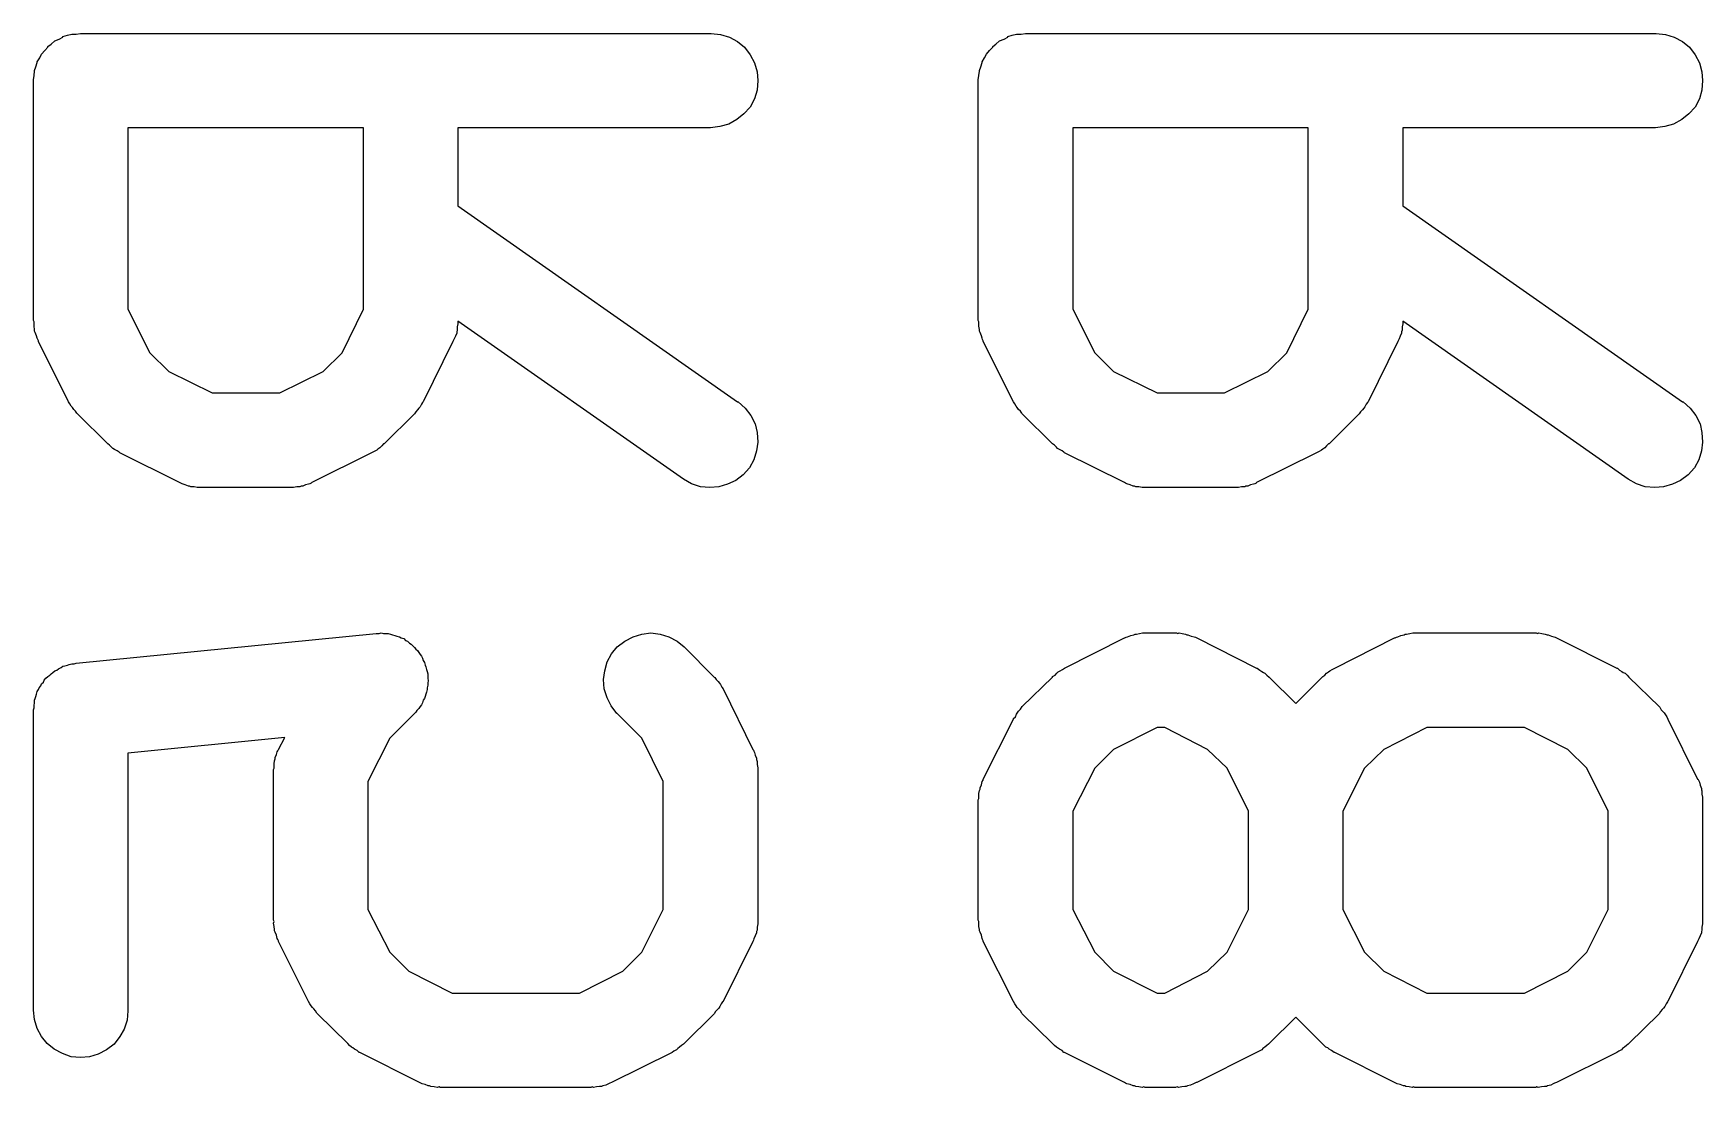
# Model space of a CAD drawing. Extents: x 99.9 to 130.1, y -164.7 to -96.1.
# Drawn here: x 108.377 to 111.027, y -121.361 to -119.687 of the extents above; entities that cross this region are included whole.
import ezdxf

# ---------------------------------------------------------------- set-up
doc = ezdxf.new("R2010")
doc.units = 0
doc.layers.add('BLACK', color=7, linetype='CONTINUOUS')

msp = doc.modelspace()

# ---------------------------------------------------------------- linework, layer by layer
at = {"layer": 'BLACK', "linetype": 'CONTINUOUS'}
for p, q in [((108.405, -119.704), (108.411, -119.699)), ((108.411, -119.699), (108.418, -119.696)), ((108.411, -119.699), (108.411, -119.699)), ((108.411, -119.699), (108.411, -119.699)), ((108.418, -119.696), (108.424, -119.693)), ((108.424, -119.692), (108.431, -119.69)), ((108.424, -119.693), (108.424, -119.692)), ((108.424, -119.692), (108.424, -119.692)), ((108.431, -119.69), (108.438, -119.688)), ((108.438, -119.688), (108.438, -119.688)), ((108.438, -119.688), (108.438, -119.688)), ((108.438, -119.688), (108.445, -119.688)), ((108.445, -119.688), (108.452, -119.687)), ((108.452, -119.687), (109.452, -119.687)), ((109.452, -119.687), (109.453, -119.687)), ((109.453, -119.687), (109.468, -119.689)), ((109.468, -119.689), (109.482, -119.693)), ((109.482, -119.693), (109.495, -119.7)), ((109.495, -119.7), (109.506, -119.709)), ((109.905, -119.704), (109.911, -119.699)), ((109.911, -119.699), (109.918, -119.696)), ((109.911, -119.699), (109.911, -119.699)), ((109.911, -119.699), (109.911, -119.699)), ((109.918, -119.696), (109.924, -119.693)), ((109.924, -119.692), (109.931, -119.69)), ((109.924, -119.693), (109.924, -119.692)), ((109.924, -119.692), (109.924, -119.692)), ((109.931, -119.69), (109.938, -119.688)), ((109.938, -119.688), (109.938, -119.688)), ((109.938, -119.688), (109.938, -119.688)), ((109.938, -119.688), (109.945, -119.688)), ((109.945, -119.688), (109.952, -119.687)), ((109.952, -119.687), (110.952, -119.687)), ((110.952, -119.687), (110.953, -119.687)), ((110.953, -119.687), (110.968, -119.689)), ((110.968, -119.689), (110.982, -119.693)), ((110.982, -119.693), (110.995, -119.7)), ((110.995, -119.7), (111.006, -119.709)), ((108.383, -119.732), (108.387, -119.726)), ((108.387, -119.726), (108.39, -119.72)), ((108.39, -119.72), (108.395, -119.714)), ((108.39, -119.72), (108.39, -119.72)), ((108.39, -119.72), (108.39, -119.72)), ((108.395, -119.714), (108.4, -119.709)), ((108.4, -119.708), (108.405, -119.704)), ((108.4, -119.709), (108.4, -119.708)), ((108.4, -119.709), (108.4, -119.709)), ((109.506, -119.709), (109.515, -119.721)), ((109.515, -119.721), (109.522, -119.734)), ((109.883, -119.732), (109.887, -119.726)), ((109.887, -119.726), (109.89, -119.72)), ((109.89, -119.72), (109.895, -119.714)), ((109.89, -119.72), (109.89, -119.72)), ((109.89, -119.72), (109.89, -119.72)), ((109.895, -119.714), (109.9, -119.709)), ((109.9, -119.708), (109.905, -119.704)), ((109.9, -119.709), (109.9, -119.708)), ((109.9, -119.709), (109.9, -119.709)), ((111.006, -119.709), (111.015, -119.721)), ((111.015, -119.721), (111.022, -119.734)), ((108.378, -119.754), (108.379, -119.747)), ((108.379, -119.746), (108.381, -119.74)), ((108.379, -119.747), (108.379, -119.746)), ((108.379, -119.747), (108.379, -119.747)), ((108.381, -119.74), (108.383, -119.733)), ((108.383, -119.733), (108.383, -119.732)), ((108.383, -119.733), (108.383, -119.733)), ((109.522, -119.734), (109.526, -119.748)), ((109.526, -119.748), (109.527, -119.762)), ((109.878, -119.754), (109.879, -119.747)), ((109.879, -119.746), (109.881, -119.74)), ((109.879, -119.747), (109.879, -119.746)), ((109.879, -119.747), (109.879, -119.747)), ((109.881, -119.74), (109.883, -119.733)), ((109.883, -119.733), (109.883, -119.732)), ((109.883, -119.733), (109.883, -119.733)), ((111.022, -119.734), (111.026, -119.748)), ((111.026, -119.748), (111.027, -119.762)), ((108.377, -119.761), (108.378, -119.754)), ((108.377, -119.762), (108.377, -119.761)), ((108.377, -119.761), (108.377, -119.761)), ((108.377, -119.761), (108.377, -119.761)), ((108.377, -119.761), (108.377, -119.761)), ((108.377, -120.143), (108.377, -119.762)), ((109.526, -119.777), (109.522, -119.791)), ((109.527, -119.762), (109.526, -119.777)), ((109.877, -119.761), (109.878, -119.754)), ((109.877, -119.762), (109.877, -119.761)), ((109.877, -119.761), (109.877, -119.761)), ((109.877, -119.761), (109.877, -119.761)), ((109.877, -119.761), (109.877, -119.761)), ((109.877, -120.143), (109.877, -119.762)), ((111.026, -119.777), (111.022, -119.791)), ((111.027, -119.762), (111.026, -119.777)), ((109.515, -119.804), (109.505, -119.815)), ((109.522, -119.791), (109.515, -119.804)), ((111.015, -119.804), (111.005, -119.815)), ((111.022, -119.791), (111.015, -119.804)), ((109.481, -119.831), (109.467, -119.835)), ((109.494, -119.824), (109.481, -119.831)), ((109.505, -119.815), (109.494, -119.824)), ((110.981, -119.831), (110.967, -119.835)), ((110.994, -119.824), (110.981, -119.831)), ((111.005, -119.815), (110.994, -119.824)), ((108.527, -119.837), (108.527, -120.125)), ((108.901, -119.837), (108.527, -119.837)), ((108.901, -120.125), (108.901, -119.837)), ((109.452, -119.837), (109.051, -119.837)), ((109.051, -119.837), (109.051, -119.961)), ((109.467, -119.835), (109.452, -119.837)), ((110.027, -119.837), (110.027, -120.125)), ((110.401, -119.837), (110.027, -119.837)), ((110.401, -120.125), (110.401, -119.837)), ((110.952, -119.837), (110.551, -119.837)), ((110.551, -119.837), (110.551, -119.961)), ((110.967, -119.835), (110.952, -119.837)), ((109.051, -119.961), (109.495, -120.272)), ((110.551, -119.961), (110.995, -120.272)), ((108.378, -120.145), (108.377, -120.143)), ((108.378, -120.147), (108.378, -120.145)), ((108.378, -120.152), (108.378, -120.147)), ((108.527, -120.125), (108.562, -120.194)), ((108.867, -120.194), (108.901, -120.125)), ((109.051, -120.148), (109.05, -120.153)), ((109.409, -120.395), (109.051, -120.144)), ((109.051, -120.144), (109.051, -120.146)), ((109.051, -120.146), (109.051, -120.148)), ((109.878, -120.145), (109.877, -120.143)), ((109.878, -120.147), (109.878, -120.145)), ((109.878, -120.152), (109.878, -120.147)), ((110.027, -120.125), (110.062, -120.194)), ((110.367, -120.194), (110.401, -120.125)), ((110.551, -120.148), (110.55, -120.153)), ((110.909, -120.395), (110.551, -120.144)), ((110.551, -120.144), (110.551, -120.146)), ((110.551, -120.146), (110.551, -120.148)), ((108.379, -120.157), (108.378, -120.152)), ((108.379, -120.16), (108.379, -120.157)), ((108.38, -120.162), (108.379, -120.16)), ((108.382, -120.167), (108.38, -120.162)), ((108.383, -120.171), (108.382, -120.167)), ((108.384, -120.173), (108.383, -120.171)), ((108.385, -120.175), (108.384, -120.173)), ((108.385, -120.176), (108.385, -120.175)), ((108.433, -120.272), (108.385, -120.176)), ((109.043, -120.176), (108.996, -120.272)), ((109.044, -120.174), (109.043, -120.176)), ((109.045, -120.172), (109.044, -120.174)), ((109.047, -120.168), (109.045, -120.172)), ((109.049, -120.163), (109.047, -120.168)), ((109.05, -120.158), (109.049, -120.161)), ((109.049, -120.161), (109.049, -120.163)), ((109.05, -120.153), (109.05, -120.158)), ((109.879, -120.157), (109.878, -120.152)), ((109.879, -120.16), (109.879, -120.157)), ((109.88, -120.162), (109.879, -120.16)), ((109.882, -120.167), (109.88, -120.162)), ((109.883, -120.171), (109.882, -120.167)), ((109.884, -120.173), (109.883, -120.171)), ((109.885, -120.175), (109.884, -120.173)), ((109.885, -120.176), (109.885, -120.175)), ((109.933, -120.272), (109.885, -120.176)), ((110.543, -120.176), (110.496, -120.272)), ((110.544, -120.174), (110.543, -120.176)), ((110.545, -120.172), (110.544, -120.174)), ((110.547, -120.168), (110.545, -120.172)), ((110.549, -120.163), (110.547, -120.168)), ((110.55, -120.158), (110.549, -120.161)), ((110.549, -120.161), (110.549, -120.163)), ((110.55, -120.153), (110.55, -120.158)), ((108.562, -120.194), (108.592, -120.224)), ((108.837, -120.224), (108.867, -120.194)), ((110.062, -120.194), (110.092, -120.224)), ((110.337, -120.224), (110.367, -120.194)), ((108.592, -120.224), (108.661, -120.258)), ((108.768, -120.258), (108.837, -120.224)), ((110.092, -120.224), (110.161, -120.258)), ((110.268, -120.258), (110.337, -120.224)), ((108.435, -120.275), (108.433, -120.272)), ((108.437, -120.279), (108.435, -120.275)), ((108.439, -120.281), (108.437, -120.279)), ((108.441, -120.284), (108.439, -120.281)), ((108.661, -120.258), (108.768, -120.258)), ((108.989, -120.282), (108.987, -120.285)), ((108.991, -120.28), (108.989, -120.282)), ((108.993, -120.276), (108.991, -120.28)), ((108.995, -120.273), (108.993, -120.276)), ((108.996, -120.272), (108.995, -120.273)), ((109.495, -120.272), (109.496, -120.272)), ((109.496, -120.272), (109.507, -120.282)), ((109.507, -120.282), (109.516, -120.294)), ((109.935, -120.275), (109.933, -120.272)), ((109.937, -120.279), (109.935, -120.275)), ((109.939, -120.281), (109.937, -120.279)), ((109.941, -120.284), (109.939, -120.281)), ((110.161, -120.258), (110.268, -120.258)), ((110.489, -120.282), (110.487, -120.285)), ((110.491, -120.28), (110.489, -120.282)), ((110.493, -120.276), (110.491, -120.28)), ((110.495, -120.273), (110.493, -120.276)), ((110.496, -120.272), (110.495, -120.273)), ((110.995, -120.272), (110.996, -120.272)), ((110.996, -120.272), (111.007, -120.282)), ((111.007, -120.282), (111.016, -120.294)), ((108.444, -120.287), (108.441, -120.284)), ((108.446, -120.29), (108.444, -120.287)), ((108.447, -120.291), (108.446, -120.29)), ((108.495, -120.339), (108.447, -120.291)), ((108.982, -120.291), (108.934, -120.339)), ((108.984, -120.288), (108.982, -120.291)), ((108.987, -120.285), (108.984, -120.288)), ((109.516, -120.294), (109.523, -120.307)), ((109.523, -120.307), (109.526, -120.321)), ((109.944, -120.287), (109.941, -120.284)), ((109.946, -120.29), (109.944, -120.287)), ((109.947, -120.291), (109.946, -120.29)), ((109.995, -120.339), (109.947, -120.291)), ((110.482, -120.291), (110.434, -120.339)), ((110.484, -120.288), (110.482, -120.291)), ((110.487, -120.285), (110.484, -120.288)), ((111.016, -120.294), (111.023, -120.307)), ((111.023, -120.307), (111.026, -120.321)), ((109.527, -120.336), (109.525, -120.35)), ((109.526, -120.321), (109.527, -120.336)), ((111.027, -120.336), (111.025, -120.35)), ((111.026, -120.321), (111.027, -120.336)), ((108.498, -120.341), (108.495, -120.339)), ((108.501, -120.344), (108.498, -120.341)), ((108.503, -120.346), (108.501, -120.344)), ((108.506, -120.348), (108.503, -120.346)), ((108.51, -120.35), (108.506, -120.348)), ((108.513, -120.352), (108.51, -120.35)), ((108.514, -120.353), (108.513, -120.352)), ((108.609, -120.4), (108.514, -120.353)), ((108.914, -120.353), (108.819, -120.4)), ((108.918, -120.351), (108.914, -120.353)), ((108.922, -120.349), (108.918, -120.351)), ((108.924, -120.347), (108.922, -120.349)), ((108.927, -120.345), (108.924, -120.347)), ((108.93, -120.342), (108.927, -120.345)), ((108.933, -120.339), (108.93, -120.342)), ((108.934, -120.339), (108.933, -120.339)), ((109.525, -120.35), (109.521, -120.364)), ((109.998, -120.341), (109.995, -120.339)), ((110.001, -120.344), (109.998, -120.341)), ((110.003, -120.346), (110.001, -120.344)), ((110.006, -120.348), (110.003, -120.346)), ((110.01, -120.35), (110.006, -120.348)), ((110.013, -120.352), (110.01, -120.35)), ((110.014, -120.353), (110.013, -120.352)), ((110.109, -120.4), (110.014, -120.353)), ((110.414, -120.353), (110.319, -120.4)), ((110.418, -120.351), (110.414, -120.353)), ((110.422, -120.349), (110.418, -120.351)), ((110.424, -120.347), (110.422, -120.349)), ((110.427, -120.345), (110.424, -120.347)), ((110.43, -120.342), (110.427, -120.345)), ((110.433, -120.339), (110.43, -120.342)), ((110.434, -120.339), (110.433, -120.339)), ((111.025, -120.35), (111.021, -120.364)), ((109.504, -120.388), (109.492, -120.397)), ((109.514, -120.377), (109.504, -120.388)), ((109.521, -120.364), (109.514, -120.377)), ((111.004, -120.388), (110.992, -120.397)), ((111.014, -120.377), (111.004, -120.388)), ((111.021, -120.364), (111.014, -120.377)), ((108.611, -120.401), (108.609, -120.4)), ((108.613, -120.402), (108.611, -120.401)), ((108.618, -120.404), (108.613, -120.402)), ((108.623, -120.406), (108.618, -120.404)), ((108.625, -120.406), (108.623, -120.406)), ((108.627, -120.407), (108.625, -120.406)), ((108.632, -120.407), (108.627, -120.407)), ((108.637, -120.408), (108.632, -120.407)), ((108.64, -120.408), (108.637, -120.408)), ((108.642, -120.408), (108.64, -120.408)), ((108.643, -120.408), (108.642, -120.408)), ((108.786, -120.408), (108.643, -120.408)), ((108.788, -120.408), (108.786, -120.408)), ((108.79, -120.408), (108.788, -120.408)), ((108.795, -120.407), (108.79, -120.408)), ((108.8, -120.407), (108.795, -120.407)), ((108.802, -120.406), (108.8, -120.407)), ((108.805, -120.406), (108.802, -120.406)), ((108.809, -120.404), (108.805, -120.406)), ((108.814, -120.403), (108.809, -120.404)), ((108.816, -120.402), (108.814, -120.403)), ((108.818, -120.401), (108.816, -120.402)), ((108.819, -120.4), (108.818, -120.401)), ((109.422, -120.402), (109.409, -120.395)), ((109.436, -120.407), (109.422, -120.402)), ((109.451, -120.408), (109.436, -120.407)), ((109.465, -120.407), (109.451, -120.408)), ((109.479, -120.403), (109.465, -120.407)), ((109.492, -120.397), (109.479, -120.403)), ((110.111, -120.401), (110.109, -120.4)), ((110.113, -120.402), (110.111, -120.401)), ((110.118, -120.404), (110.113, -120.402)), ((110.123, -120.406), (110.118, -120.404)), ((110.125, -120.406), (110.123, -120.406)), ((110.127, -120.407), (110.125, -120.406)), ((110.132, -120.407), (110.127, -120.407)), ((110.137, -120.408), (110.132, -120.407)), ((110.14, -120.408), (110.137, -120.408)), ((110.142, -120.408), (110.14, -120.408)), ((110.143, -120.408), (110.142, -120.408)), ((110.286, -120.408), (110.143, -120.408)), ((110.288, -120.408), (110.286, -120.408)), ((110.29, -120.408), (110.288, -120.408)), ((110.295, -120.407), (110.29, -120.408)), ((110.3, -120.407), (110.295, -120.407)), ((110.302, -120.406), (110.3, -120.407)), ((110.305, -120.406), (110.302, -120.406)), ((110.309, -120.404), (110.305, -120.406)), ((110.314, -120.403), (110.309, -120.404)), ((110.316, -120.402), (110.314, -120.403)), ((110.318, -120.401), (110.316, -120.402)), ((110.319, -120.4), (110.318, -120.401)), ((110.922, -120.402), (110.909, -120.395)), ((110.936, -120.407), (110.922, -120.402)), ((110.951, -120.408), (110.936, -120.407)), ((110.965, -120.407), (110.951, -120.408)), ((110.979, -120.403), (110.965, -120.407)), ((110.992, -120.397), (110.979, -120.403)), ((108.445, -120.687), (108.921, -120.64)), ((108.921, -120.64), (108.922, -120.64)), ((108.922, -120.64), (108.926, -120.64)), ((108.926, -120.64), (108.929, -120.639)), ((108.929, -120.639), (108.933, -120.64)), ((108.933, -120.64), (108.937, -120.64)), ((108.937, -120.64), (108.94, -120.64)), ((108.94, -120.64), (108.944, -120.641)), ((108.944, -120.641), (108.947, -120.642)), ((108.947, -120.642), (108.951, -120.643)), ((108.951, -120.643), (108.954, -120.644)), ((108.954, -120.644), (108.958, -120.645)), ((108.958, -120.645), (108.961, -120.647)), ((108.961, -120.647), (108.965, -120.648)), ((108.965, -120.648), (108.968, -120.651)), ((108.968, -120.651), (108.971, -120.652)), ((108.971, -120.652), (108.974, -120.655)), ((109.304, -120.661), (109.316, -120.652)), ((109.316, -120.652), (109.329, -120.645)), ((109.329, -120.645), (109.343, -120.641)), ((109.343, -120.641), (109.357, -120.639)), ((109.357, -120.639), (109.372, -120.641)), ((109.372, -120.641), (109.386, -120.645)), ((109.386, -120.645), (109.399, -120.652)), ((109.399, -120.652), (109.41, -120.661)), ((110.014, -120.695), (110.109, -120.647)), ((110.109, -120.647), (110.11, -120.647)), ((110.11, -120.647), (110.112, -120.646)), ((110.112, -120.646), (110.114, -120.645)), ((110.114, -120.645), (110.119, -120.643)), ((110.119, -120.643), (110.124, -120.642)), ((110.124, -120.642), (110.126, -120.641)), ((110.126, -120.641), (110.128, -120.641)), ((110.128, -120.641), (110.133, -120.64)), ((110.133, -120.64), (110.138, -120.639)), ((110.138, -120.639), (110.141, -120.639)), ((110.141, -120.639), (110.143, -120.639)), ((110.143, -120.639), (110.19, -120.639)), ((110.19, -120.639), (110.192, -120.639)), ((110.192, -120.639), (110.194, -120.64)), ((110.194, -120.64), (110.196, -120.639)), ((110.196, -120.639), (110.201, -120.64)), ((110.201, -120.64), (110.206, -120.641)), ((110.206, -120.641), (110.208, -120.642)), ((110.208, -120.642), (110.21, -120.642)), ((110.21, -120.642), (110.215, -120.644)), ((110.215, -120.644), (110.22, -120.645)), ((110.22, -120.645), (110.222, -120.646)), ((110.222, -120.646), (110.224, -120.647)), ((110.224, -120.647), (110.319, -120.695)), ((110.443, -120.695), (110.538, -120.647)), ((110.538, -120.647), (110.539, -120.647)), ((110.539, -120.647), (110.541, -120.646)), ((110.541, -120.646), (110.543, -120.645)), ((110.543, -120.645), (110.548, -120.643)), ((110.548, -120.643), (110.553, -120.642)), ((110.553, -120.642), (110.555, -120.641)), ((110.555, -120.641), (110.557, -120.641)), ((110.557, -120.641), (110.562, -120.64)), ((110.562, -120.64), (110.567, -120.639)), ((110.567, -120.639), (110.569, -120.639)), ((110.569, -120.639), (110.571, -120.639)), ((110.571, -120.639), (110.762, -120.639)), ((110.762, -120.639), (110.763, -120.639)), ((110.763, -120.639), (110.765, -120.64)), ((110.765, -120.64), (110.767, -120.639)), ((110.767, -120.639), (110.772, -120.64)), ((110.772, -120.64), (110.777, -120.641)), ((110.777, -120.641), (110.78, -120.642)), ((110.78, -120.642), (110.782, -120.642)), ((110.782, -120.642), (110.787, -120.644)), ((110.787, -120.644), (110.791, -120.645)), ((110.791, -120.645), (110.793, -120.646)), ((110.793, -120.646), (110.795, -120.647)), ((110.795, -120.647), (110.891, -120.695)), ((108.974, -120.655), (108.977, -120.657)), ((108.977, -120.657), (108.979, -120.659)), ((108.979, -120.659), (108.982, -120.662)), ((108.982, -120.662), (108.984, -120.665)), ((108.984, -120.665), (108.987, -120.667)), ((108.987, -120.667), (108.989, -120.67)), ((108.989, -120.67), (108.991, -120.673)), ((108.991, -120.673), (108.993, -120.676)), ((108.993, -120.676), (108.995, -120.679)), ((108.995, -120.679), (108.996, -120.683)), ((109.288, -120.685), (109.295, -120.672)), ((109.295, -120.672), (109.304, -120.661)), ((109.41, -120.661), (109.458, -120.709)), ((108.4, -120.708), (108.403, -120.706)), ((108.403, -120.706), (108.405, -120.704)), ((108.405, -120.704), (108.408, -120.702)), ((108.408, -120.702), (108.411, -120.699)), ((108.411, -120.699), (108.414, -120.698)), ((108.414, -120.698), (108.417, -120.696)), ((108.417, -120.696), (108.421, -120.694)), ((108.421, -120.694), (108.424, -120.692)), ((108.424, -120.692), (108.427, -120.691)), ((108.427, -120.691), (108.431, -120.69)), ((108.431, -120.69), (108.434, -120.689)), ((108.434, -120.689), (108.438, -120.688)), ((108.438, -120.688), (108.442, -120.688)), ((108.442, -120.688), (108.445, -120.687)), ((108.996, -120.683), (108.998, -120.686)), ((108.998, -120.686), (108.999, -120.69)), ((108.999, -120.69), (109, -120.693)), ((109, -120.693), (109.001, -120.697)), ((109.001, -120.697), (109.002, -120.7)), ((109.002, -120.7), (109.003, -120.704)), ((109.003, -120.704), (109.003, -120.707)), ((109.003, -120.707), (109.003, -120.711)), ((109.282, -120.713), (109.284, -120.699)), ((109.284, -120.699), (109.288, -120.685)), ((109.995, -120.708), (109.999, -120.706)), ((109.999, -120.706), (110.002, -120.703)), ((110.002, -120.703), (110.004, -120.701)), ((110.004, -120.701), (110.007, -120.699)), ((110.007, -120.699), (110.011, -120.697)), ((110.011, -120.697), (110.014, -120.695)), ((110.319, -120.695), (110.32, -120.695)), ((110.32, -120.695), (110.324, -120.698)), ((110.324, -120.698), (110.327, -120.7)), ((110.327, -120.7), (110.33, -120.702)), ((110.33, -120.702), (110.332, -120.703)), ((110.332, -120.703), (110.335, -120.706)), ((110.335, -120.706), (110.339, -120.709)), ((110.424, -120.708), (110.427, -120.706)), ((110.427, -120.706), (110.43, -120.703)), ((110.43, -120.703), (110.433, -120.701)), ((110.433, -120.701), (110.435, -120.699)), ((110.435, -120.699), (110.439, -120.697)), ((110.439, -120.697), (110.443, -120.695)), ((110.891, -120.695), (110.892, -120.695)), ((110.892, -120.695), (110.895, -120.698)), ((110.895, -120.698), (110.899, -120.7)), ((110.899, -120.7), (110.901, -120.702)), ((110.901, -120.702), (110.904, -120.703)), ((110.904, -120.703), (110.907, -120.706)), ((110.907, -120.706), (110.91, -120.709)), ((108.382, -120.736), (108.383, -120.732)), ((108.383, -120.732), (108.385, -120.729)), ((108.385, -120.729), (108.386, -120.726)), ((108.386, -120.726), (108.389, -120.723)), ((108.389, -120.723), (108.39, -120.72)), ((108.39, -120.72), (108.393, -120.717)), ((108.393, -120.717), (108.394, -120.714)), ((108.394, -120.714), (108.397, -120.711)), ((108.397, -120.711), (108.4, -120.708)), ((109.001, -120.733), (109, -120.736)), ((109.002, -120.729), (109.001, -120.733)), ((109.003, -120.722), (109.002, -120.726)), ((109.002, -120.726), (109.002, -120.729)), ((109.003, -120.711), (109.004, -120.715)), ((109.004, -120.715), (109.003, -120.718)), ((109.003, -120.718), (109.003, -120.722)), ((109.283, -120.728), (109.282, -120.713)), ((109.288, -120.742), (109.283, -120.728)), ((109.458, -120.709), (109.459, -120.71)), ((109.459, -120.71), (109.461, -120.713)), ((109.461, -120.713), (109.464, -120.716)), ((109.464, -120.716), (109.466, -120.719)), ((109.466, -120.719), (109.468, -120.721)), ((109.468, -120.721), (109.47, -120.725)), ((109.47, -120.725), (109.472, -120.728)), ((109.472, -120.728), (109.519, -120.824)), ((109.947, -120.756), (109.995, -120.709)), ((109.995, -120.709), (109.995, -120.708)), ((110.339, -120.709), (110.381, -120.751)), ((110.381, -120.751), (110.423, -120.709)), ((110.423, -120.709), (110.424, -120.708)), ((110.91, -120.709), (110.958, -120.756)), ((108.377, -120.761), (108.378, -120.758)), ((108.378, -120.754), (108.379, -120.75)), ((108.378, -120.758), (108.378, -120.754)), ((108.379, -120.746), (108.38, -120.743)), ((108.379, -120.75), (108.379, -120.746)), ((108.38, -120.743), (108.381, -120.74)), ((108.381, -120.74), (108.382, -120.736)), ((108.989, -120.759), (108.986, -120.762)), ((108.991, -120.756), (108.989, -120.759)), ((108.993, -120.753), (108.991, -120.756)), ((108.995, -120.75), (108.993, -120.753)), ((108.996, -120.746), (108.995, -120.75)), ((108.998, -120.743), (108.996, -120.746)), ((108.999, -120.74), (108.998, -120.743)), ((109, -120.736), (108.999, -120.74)), ((109.294, -120.755), (109.288, -120.742)), ((109.303, -120.767), (109.294, -120.755)), ((109.941, -120.763), (109.944, -120.76)), ((109.944, -120.76), (109.947, -120.756)), ((110.958, -120.756), (110.959, -120.757)), ((110.959, -120.757), (110.961, -120.761)), ((108.377, -120.762), (108.377, -120.761)), ((108.377, -121.238), (108.377, -120.762)), ((108.982, -120.767), (108.943, -120.806)), ((108.984, -120.765), (108.982, -120.767)), ((108.986, -120.762), (108.984, -120.765)), ((109.304, -120.767), (109.303, -120.767)), ((109.343, -120.806), (109.304, -120.767)), ((109.885, -120.871), (109.933, -120.776)), ((109.933, -120.775), (109.936, -120.772)), ((109.933, -120.776), (109.933, -120.775)), ((109.936, -120.772), (109.938, -120.768)), ((109.938, -120.768), (109.94, -120.765)), ((109.94, -120.765), (109.941, -120.763)), ((110.961, -120.761), (110.964, -120.764)), ((110.964, -120.764), (110.966, -120.766)), ((110.966, -120.766), (110.968, -120.769)), ((110.968, -120.769), (110.97, -120.772)), ((110.97, -120.772), (110.972, -120.776)), ((110.972, -120.776), (111.019, -120.871)), ((108.776, -120.805), (108.527, -120.83)), ((108.766, -120.824), (108.776, -120.805)), ((108.943, -120.806), (108.908, -120.875)), ((109.377, -120.875), (109.343, -120.806)), ((110.161, -120.789), (110.092, -120.824)), ((110.173, -120.789), (110.161, -120.789)), ((110.241, -120.824), (110.173, -120.789)), ((110.589, -120.789), (110.521, -120.824)), ((110.744, -120.789), (110.589, -120.789)), ((110.813, -120.824), (110.744, -120.789)), ((108.527, -120.83), (108.527, -121.238)), ((108.76, -120.842), (108.761, -120.839)), ((108.761, -120.837), (108.763, -120.832)), ((108.761, -120.839), (108.761, -120.837)), ((108.763, -120.832), (108.764, -120.828)), ((108.764, -120.828), (108.765, -120.826)), ((108.765, -120.826), (108.766, -120.824)), ((109.519, -120.824), (109.52, -120.825)), ((109.52, -120.825), (109.521, -120.827)), ((109.521, -120.827), (109.522, -120.829)), ((109.522, -120.829), (109.523, -120.833)), ((109.523, -120.833), (109.525, -120.838)), ((109.525, -120.838), (109.525, -120.84)), ((109.525, -120.84), (109.526, -120.843)), ((110.092, -120.824), (110.062, -120.854)), ((110.272, -120.854), (110.241, -120.824)), ((110.521, -120.824), (110.49, -120.854)), ((110.843, -120.854), (110.813, -120.824)), ((108.758, -120.856), (108.759, -120.854)), ((108.758, -120.857), (108.758, -120.856)), ((108.758, -121.095), (108.758, -120.857)), ((108.759, -120.847), (108.76, -120.842)), ((108.759, -120.852), (108.759, -120.847)), ((108.759, -120.854), (108.759, -120.852)), ((109.526, -120.843), (109.526, -120.848)), ((109.526, -120.848), (109.527, -120.853)), ((109.527, -120.853), (109.527, -120.855)), ((109.527, -120.855), (109.527, -120.857)), ((109.527, -120.857), (109.527, -121.095)), ((110.062, -120.854), (110.027, -120.922)), ((110.306, -120.922), (110.272, -120.854)), ((110.49, -120.854), (110.456, -120.922)), ((110.877, -120.922), (110.843, -120.854)), ((108.908, -120.875), (108.908, -121.078)), ((109.377, -121.078), (109.377, -120.875)), ((109.878, -120.894), (109.879, -120.889)), ((109.879, -120.889), (109.88, -120.887)), ((109.88, -120.885), (109.882, -120.88)), ((109.88, -120.887), (109.88, -120.885)), ((109.882, -120.88), (109.883, -120.875)), ((109.883, -120.875), (109.885, -120.873)), ((109.885, -120.873), (109.885, -120.871)), ((111.019, -120.871), (111.02, -120.872)), ((111.02, -120.872), (111.021, -120.874)), ((111.021, -120.874), (111.022, -120.876)), ((111.022, -120.876), (111.023, -120.881)), ((111.023, -120.881), (111.025, -120.886)), ((111.025, -120.886), (111.025, -120.888)), ((111.025, -120.888), (111.026, -120.89)), ((111.026, -120.89), (111.026, -120.895)), ((109.877, -120.904), (109.878, -120.902)), ((109.877, -120.905), (109.877, -120.904)), ((109.877, -121.095), (109.877, -120.905)), ((109.878, -120.899), (109.878, -120.894)), ((109.878, -120.902), (109.878, -120.899)), ((111.026, -120.895), (111.027, -120.9)), ((111.027, -120.9), (111.027, -120.903)), ((111.027, -120.903), (111.027, -120.905)), ((111.027, -120.905), (111.027, -121.095)), ((110.027, -120.922), (110.027, -121.078)), ((110.306, -121.078), (110.306, -120.922)), ((110.456, -120.922), (110.456, -121.078)), ((110.877, -121.078), (110.877, -120.922)), ((108.908, -121.078), (108.943, -121.146)), ((109.343, -121.146), (109.377, -121.078)), ((110.027, -121.078), (110.062, -121.146)), ((110.272, -121.146), (110.306, -121.078)), ((110.456, -121.078), (110.49, -121.146)), ((110.843, -121.146), (110.877, -121.078)), ((108.759, -121.097), (108.758, -121.095)), ((108.758, -121.1), (108.759, -121.097)), ((108.759, -121.105), (108.758, -121.1)), ((108.76, -121.11), (108.759, -121.105)), ((109.527, -121.101), (109.526, -121.106)), ((109.527, -121.095), (109.527, -121.096)), ((109.527, -121.096), (109.527, -121.098)), ((109.527, -121.098), (109.527, -121.101)), ((109.878, -121.097), (109.877, -121.095)), ((109.878, -121.1), (109.878, -121.097)), ((109.878, -121.105), (109.878, -121.1)), ((109.879, -121.11), (109.878, -121.105)), ((111.027, -121.101), (111.026, -121.106)), ((111.027, -121.095), (111.027, -121.096)), ((111.027, -121.096), (111.027, -121.098)), ((111.027, -121.098), (111.027, -121.101)), ((108.76, -121.112), (108.76, -121.11)), ((108.761, -121.114), (108.76, -121.112)), ((108.763, -121.119), (108.761, -121.114)), ((108.764, -121.124), (108.763, -121.119)), ((108.765, -121.126), (108.764, -121.124)), ((108.766, -121.128), (108.765, -121.126)), ((108.766, -121.129), (108.766, -121.128)), ((108.814, -121.224), (108.766, -121.129)), ((109.519, -121.129), (109.472, -121.224)), ((109.52, -121.127), (109.519, -121.129)), ((109.521, -121.125), (109.52, -121.127)), ((109.523, -121.12), (109.521, -121.125)), ((109.525, -121.115), (109.523, -121.12)), ((109.526, -121.111), (109.525, -121.113)), ((109.525, -121.113), (109.525, -121.115)), ((109.526, -121.106), (109.526, -121.111)), ((109.879, -121.112), (109.879, -121.11)), ((109.88, -121.114), (109.879, -121.112)), ((109.882, -121.119), (109.88, -121.114)), ((109.883, -121.124), (109.882, -121.119)), ((109.884, -121.126), (109.883, -121.124)), ((109.885, -121.128), (109.884, -121.126)), ((109.885, -121.129), (109.885, -121.128)), ((109.933, -121.224), (109.885, -121.129)), ((111.019, -121.129), (110.972, -121.224)), ((111.02, -121.127), (111.019, -121.129)), ((111.021, -121.125), (111.02, -121.127)), ((111.023, -121.12), (111.021, -121.125)), ((111.025, -121.115), (111.023, -121.12)), ((111.026, -121.111), (111.025, -121.113)), ((111.025, -121.113), (111.025, -121.115)), ((111.026, -121.106), (111.026, -121.111)), ((108.943, -121.146), (108.973, -121.176)), ((109.313, -121.176), (109.343, -121.146)), ((110.062, -121.146), (110.092, -121.176)), ((110.241, -121.176), (110.272, -121.146)), ((110.49, -121.146), (110.521, -121.176)), ((110.813, -121.176), (110.843, -121.146)), ((108.973, -121.176), (109.042, -121.211)), ((109.244, -121.211), (109.313, -121.176)), ((110.092, -121.176), (110.161, -121.211)), ((110.173, -121.211), (110.241, -121.176)), ((110.521, -121.176), (110.589, -121.211)), ((110.744, -121.211), (110.813, -121.176)), ((109.042, -121.211), (109.244, -121.211)), ((110.161, -121.211), (110.173, -121.211)), ((110.589, -121.211), (110.744, -121.211)), ((108.816, -121.228), (108.814, -121.224)), ((108.818, -121.231), (108.816, -121.228)), ((108.82, -121.234), (108.818, -121.231)), ((108.822, -121.236), (108.82, -121.234)), ((108.825, -121.239), (108.822, -121.236)), ((109.463, -121.237), (109.46, -121.24)), ((109.465, -121.235), (109.463, -121.237)), ((109.467, -121.232), (109.465, -121.235)), ((109.469, -121.228), (109.467, -121.232)), ((109.471, -121.225), (109.469, -121.228)), ((109.472, -121.224), (109.471, -121.225)), ((109.935, -121.228), (109.933, -121.224)), ((109.937, -121.231), (109.935, -121.228)), ((109.939, -121.234), (109.937, -121.231)), ((109.941, -121.236), (109.939, -121.234)), ((109.944, -121.239), (109.941, -121.236)), ((110.963, -121.237), (110.96, -121.24)), ((110.965, -121.235), (110.963, -121.237)), ((110.967, -121.232), (110.965, -121.235)), ((110.969, -121.228), (110.967, -121.232)), ((110.971, -121.225), (110.969, -121.228)), ((110.972, -121.224), (110.971, -121.225)), ((108.379, -121.253), (108.377, -121.238)), ((108.383, -121.267), (108.379, -121.253)), ((108.526, -121.254), (108.521, -121.268)), ((108.527, -121.239), (108.526, -121.254)), ((108.527, -121.238), (108.527, -121.239)), ((108.827, -121.243), (108.825, -121.239)), ((108.828, -121.244), (108.827, -121.243)), ((108.876, -121.291), (108.828, -121.244)), ((109.458, -121.244), (109.41, -121.291)), ((109.46, -121.24), (109.458, -121.244)), ((109.946, -121.243), (109.944, -121.239)), ((109.947, -121.244), (109.946, -121.243)), ((109.995, -121.291), (109.947, -121.244)), ((110.381, -121.249), (110.339, -121.291)), ((110.423, -121.291), (110.381, -121.249)), ((110.958, -121.244), (110.91, -121.291)), ((110.96, -121.24), (110.958, -121.244)), ((108.39, -121.28), (108.383, -121.267)), ((108.399, -121.291), (108.39, -121.28)), ((108.514, -121.28), (108.505, -121.292)), ((108.521, -121.268), (108.514, -121.28)), ((108.41, -121.3), (108.399, -121.291)), ((108.423, -121.307), (108.41, -121.3)), ((108.437, -121.312), (108.423, -121.307)), ((108.452, -121.313), (108.437, -121.312)), ((108.466, -121.312), (108.452, -121.313)), ((108.48, -121.308), (108.466, -121.312)), ((108.493, -121.301), (108.48, -121.308)), ((108.505, -121.292), (108.493, -121.301)), ((108.879, -121.294), (108.876, -121.291)), ((108.882, -121.297), (108.879, -121.294)), ((108.884, -121.298), (108.882, -121.297)), ((108.887, -121.3), (108.884, -121.298)), ((108.891, -121.302), (108.887, -121.3)), ((108.894, -121.305), (108.891, -121.302)), ((108.895, -121.305), (108.894, -121.305)), ((108.99, -121.353), (108.895, -121.305)), ((109.391, -121.305), (109.295, -121.353)), ((109.394, -121.303), (109.391, -121.305)), ((109.398, -121.301), (109.394, -121.303)), ((109.4, -121.299), (109.398, -121.301)), ((109.403, -121.297), (109.4, -121.299)), ((109.406, -121.294), (109.403, -121.297)), ((109.409, -121.292), (109.406, -121.294)), ((109.41, -121.291), (109.409, -121.292)), ((109.998, -121.294), (109.995, -121.291)), ((110.001, -121.297), (109.998, -121.294)), ((110.003, -121.298), (110.001, -121.297)), ((110.006, -121.3), (110.003, -121.298)), ((110.01, -121.302), (110.006, -121.3)), ((110.013, -121.305), (110.01, -121.302)), ((110.014, -121.305), (110.013, -121.305)), ((110.109, -121.353), (110.014, -121.305)), ((110.319, -121.305), (110.224, -121.353)), ((110.323, -121.303), (110.319, -121.305)), ((110.327, -121.301), (110.323, -121.303)), ((110.329, -121.299), (110.327, -121.301)), ((110.332, -121.297), (110.329, -121.299)), ((110.335, -121.294), (110.332, -121.297)), ((110.338, -121.292), (110.335, -121.294)), ((110.339, -121.291), (110.338, -121.292)), ((110.426, -121.294), (110.423, -121.291)), ((110.429, -121.297), (110.426, -121.294)), ((110.432, -121.298), (110.429, -121.297)), ((110.434, -121.3), (110.432, -121.298)), ((110.438, -121.302), (110.434, -121.3)), ((110.442, -121.305), (110.438, -121.302)), ((110.443, -121.305), (110.442, -121.305)), ((110.538, -121.353), (110.443, -121.305)), ((110.891, -121.305), (110.795, -121.353)), ((110.894, -121.303), (110.891, -121.305)), ((110.898, -121.301), (110.894, -121.303)), ((110.9, -121.299), (110.898, -121.301)), ((110.903, -121.297), (110.9, -121.299)), ((110.906, -121.294), (110.903, -121.297)), ((110.909, -121.292), (110.906, -121.294)), ((110.91, -121.291), (110.909, -121.292)), ((108.992, -121.354), (108.99, -121.353)), ((108.994, -121.355), (108.992, -121.354)), ((108.999, -121.356), (108.994, -121.355)), ((109.004, -121.358), (108.999, -121.356)), ((109.006, -121.358), (109.004, -121.358)), ((109.008, -121.359), (109.006, -121.358)), ((109.013, -121.36), (109.008, -121.359)), ((109.018, -121.361), (109.013, -121.36)), ((109.021, -121.36), (109.018, -121.361)), ((109.023, -121.361), (109.021, -121.36)), ((109.024, -121.361), (109.023, -121.361)), ((109.262, -121.361), (109.024, -121.361)), ((109.264, -121.36), (109.262, -121.361)), ((109.266, -121.361), (109.264, -121.36)), ((109.271, -121.36), (109.266, -121.361)), ((109.276, -121.359), (109.271, -121.36)), ((109.279, -121.359), (109.276, -121.359)), ((109.281, -121.358), (109.279, -121.359)), ((109.286, -121.357), (109.281, -121.358)), ((109.29, -121.355), (109.286, -121.357)), ((109.292, -121.354), (109.29, -121.355)), ((109.295, -121.353), (109.292, -121.354)), ((109.295, -121.353), (109.295, -121.353)), ((110.111, -121.354), (110.109, -121.353)), ((110.113, -121.355), (110.111, -121.354)), ((110.118, -121.356), (110.113, -121.355)), ((110.123, -121.358), (110.118, -121.356)), ((110.125, -121.358), (110.123, -121.358)), ((110.127, -121.359), (110.125, -121.358)), ((110.132, -121.36), (110.127, -121.359)), ((110.137, -121.361), (110.132, -121.36)), ((110.14, -121.36), (110.137, -121.361)), ((110.142, -121.361), (110.14, -121.36)), ((110.143, -121.361), (110.142, -121.361)), ((110.19, -121.361), (110.143, -121.361)), ((110.193, -121.36), (110.19, -121.361)), ((110.195, -121.361), (110.193, -121.36)), ((110.2, -121.36), (110.195, -121.361)), ((110.205, -121.359), (110.2, -121.36)), ((110.207, -121.359), (110.205, -121.359)), ((110.209, -121.358), (110.207, -121.359)), ((110.214, -121.357), (110.209, -121.358)), ((110.219, -121.355), (110.214, -121.357)), ((110.221, -121.354), (110.219, -121.355)), ((110.223, -121.353), (110.221, -121.354)), ((110.224, -121.353), (110.223, -121.353)), ((110.54, -121.354), (110.538, -121.353)), ((110.542, -121.355), (110.54, -121.354)), ((110.547, -121.356), (110.542, -121.355)), ((110.552, -121.358), (110.547, -121.356)), ((110.554, -121.358), (110.552, -121.358)), ((110.556, -121.359), (110.554, -121.358)), ((110.561, -121.36), (110.556, -121.359)), ((110.566, -121.361), (110.561, -121.36)), ((110.568, -121.36), (110.566, -121.361)), ((110.57, -121.361), (110.568, -121.36)), ((110.571, -121.361), (110.57, -121.361)), ((110.762, -121.361), (110.571, -121.361)), ((110.764, -121.36), (110.762, -121.361)), ((110.766, -121.361), (110.764, -121.36)), ((110.771, -121.36), (110.766, -121.361)), ((110.776, -121.359), (110.771, -121.36)), ((110.779, -121.359), (110.776, -121.359)), ((110.781, -121.358), (110.779, -121.359)), ((110.786, -121.357), (110.781, -121.358)), ((110.79, -121.355), (110.786, -121.357)), ((110.792, -121.354), (110.79, -121.355)), ((110.795, -121.353), (110.792, -121.354)), ((110.795, -121.353), (110.795, -121.353))]:
    msp.add_line(p, q, dxfattribs=at)

doc.saveas('drawing.dxf')
